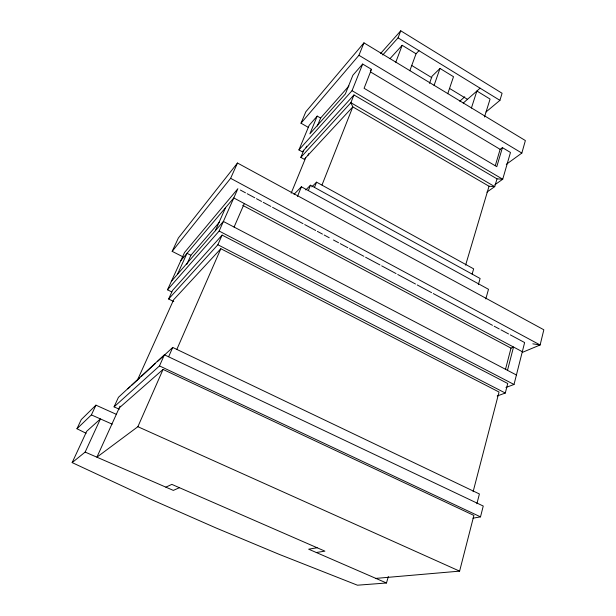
<?xml version="1.0" encoding="UTF-8"?>
<svg xmlns="http://www.w3.org/2000/svg" width="616" height="616" viewBox="0 0 616 616"><rect width="100%" height="100%" fill="white"/><g stroke="black" fill="none" stroke-linecap="round" stroke-linejoin="round"><path stroke-width="0.92" d="M472.949 518.179L480.503 516.87L483.244 506.044L164.403 354.808L118.434 397.32L114.076 406.86L119.311 409.224M505.967 387.472L514.014 384.484L524.632 342.558L510.248 334.842M375.868 578.393L459.605 571.14L473.897 515.43L163.055 369.431L119.25 407.9M476.892 503.757L479.402 493.97L172.719 347.447L157.303 361.684M497.197 395.988L505.289 393.046L507.738 383.506L222.114 235.096L172.495 290.483L168.63 299.006L173.804 301.555M507.499 370.332L513.521 347.031L511.003 348.117L242.719 205.359M473.127 491.683L499.029 392.038L220.836 248.718L173.666 299.715L137.391 380.218M505.459 369.485L511.003 348.117M485.808 298.906L488.503 289.297L301.393 186.794L294.025 194.325M506.283 164.356L521.837 153.076L525.379 140.556L363.956 42.858L305.829 111.781L301.008 123.208L308.524 127.481M478.347 284.615L480.103 278.486L310.487 185.208L305.752 189.959M72.164 462.608L85.147 452.082L100.416 418.918L86.702 431.3L72.164 462.608L152.345 499.961L216.039 527.974L279.24 554.377L357.449 585.2L386.471 582.998L388.342 576.553M472.141 274.035L473.65 268.853L316.57 182.151L311.835 186.871M348.949 85.963L320.613 118.049L317.217 116.101L309.155 125.333L298.922 149.919L302.325 151.821L353.961 94.941L497.012 178.848L494.725 186.625L486.917 192.123M494.933 184.715L502.718 179.225L510.479 152.46L502.417 147.632L496.789 166.666L364.079 88.288L371.51 69.338L362.662 64.049L352.876 75.26L345.36 93.948L309.887 133.818L317.217 116.101M465.604 265.15L489.035 186.232L352.806 106.884L350.881 102.695L353.961 94.941M495.318 165.612L500.146 149.349L502.417 147.632M486.024 111.958L499.923 100.346L502.086 93.262L400.754 30.8L380.534 53.561M484.484 117.009L490.082 99.084L476.884 91.014L471.409 108.031M447.747 93.717L453.515 76.707L440.001 68.438L432.032 76.245L429.537 83.337M434.064 85.431L440.001 68.438M409.809 70.755L416.046 53.777L418.988 50.689M395.772 62.262L402.186 45.299L416.046 53.777M382.713 55.009L398.059 37.853L400.754 30.8M322.022 184.969L352.806 106.884L304.25 159.29L300.831 157.38L303.796 150.204M298.922 149.919L352.036 90.698L362.662 64.049M314.499 187.341L316.57 182.151M308.37 190.483L310.487 185.208M301.008 123.208L358.935 55.301L363.956 42.858M297.482 196.435L301.393 186.794M291.16 193.216L305.736 157.688M307.977 155.263L308.639 153.661M306.013 147.763L306.668 146.177M317.332 126.018L320.613 118.049M234.088 227.065L244.306 203.557M176.907 349.257L220.836 248.718M120.043 406.16L96.897 457.188L137.876 426.703L163.055 369.431M168.653 356.695L172.719 347.447M168.63 299.006L217.864 244.752L222.114 235.096M114.076 406.86L159.49 365.912L164.403 354.808M167.498 289.805L219.142 231.046L237.868 188.712L184.523 252.514L167.498 289.805L171.802 291.93M215.315 230.754L225.579 207.654M183.291 256.995L172.172 251.359L230.623 178.317L237.491 163.024L543.836 329.783L540.124 344.975L522.483 352.329M186.702 264.541L190.891 255.278L219.365 222.168M177.439 274.366L187.018 253.307L190.891 255.278M172.172 251.359L178.355 238.022L237.491 163.024M86.086 433.279L76.962 428.744L91.399 414.899L95.942 405.159L116.447 414.383M76.962 428.744L81.266 419.588L95.942 405.159M180.796 260.668L233.787 197.944L522.314 351.713M171.34 281.381L223.385 221.46L516.416 375.005M370.262 70.724L371.51 69.338M389.936 58.72L402.186 45.299M300.831 157.38L350.881 102.695L494.725 186.625L489.035 186.232M127.882 388.858L129.984 386.917M131.385 385.624L139.794 377.862M141.195 376.569L155.201 363.625M459.752 101.247L464.749 96.797M463.201 103.095L480.095 88.18M165.866 487.156L171.833 484.384L324.925 551.151L316.285 552.506M179.433 487.703L173.327 490.398L85.147 452.082M317.14 547.755L308.631 549.179L386.471 582.998M497.012 178.848L502.718 179.225L352.036 90.698M532.832 343.836L540.124 344.975L230.623 178.317M91.399 414.899L112.166 424.162M137.876 426.703L459.605 571.14M159.49 365.912L480.503 516.87M217.864 244.752L505.289 393.046M219.142 231.046L514.014 384.484M240.402 190.075L245.476 192.8M247.17 193.709L254.785 197.79M256.479 198.699L261.554 201.424M263.24 202.325L270.855 206.414M272.549 207.322L303.003 223.654M304.697 224.563L315.692 230.469M317.379 231.37L322.461 234.095M324.147 235.004L329.221 237.722M333.456 239.994L338.531 242.719M340.225 243.628L347.832 247.709M349.526 248.618L363.91 256.333M365.596 257.242L379.98 264.957M381.674 265.858L396.05 273.573M397.743 274.482L415.507 284.014M417.201 284.923L431.577 292.639M433.271 293.547L492.484 325.31M494.178 326.218L499.253 328.944M500.947 329.845L508.554 333.934M370.462 71.91L500.146 149.349M358.935 55.301L521.837 153.076M411.473 65.319L431.762 77.639M449.618 88.481L467.475 99.322M398.059 37.853L499.923 100.346"/></g></svg>
